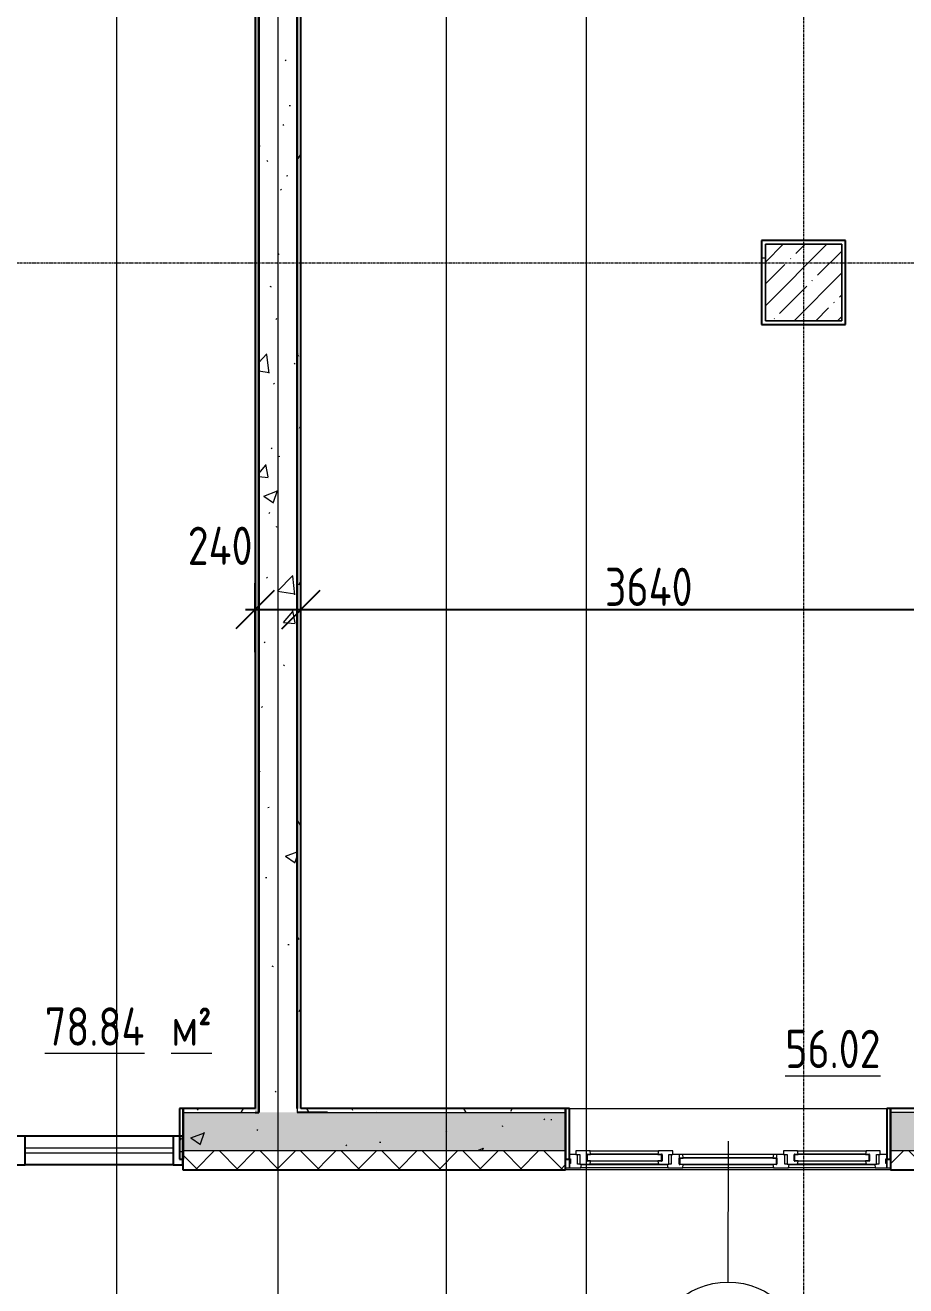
# Model space of a CAD drawing. Header units: millimetres. Extents: x -11854 to 4360091, y -19344 to 4989148.
# Drawn here: x 80500 to 85107, y 1315 to 7908 of the extents above; entities that cross this region are included whole.
import ezdxf

# ---------------------------------------------------------------- set-up
doc = ezdxf.new("R2010")
doc.units = ezdxf.units.MM
doc.linetypes.add('Линия сетки', pattern=[22.225, 12.7, -3.175, 3.175, -3.175])
doc.layers.get('0').update_dxf_attribs({"color": 254})
doc.layers.get('Defpoints').update_dxf_attribs({"color": 254})
for name, color, linetype, lineweight in [('A-ANNO-DIMS', 254, 'Continuous', 9), ('A-AREA-IDEN', 254, 'Continuous', 9), ('A-DETL', 254, 'Continuous', 9), ('A-GLAZ', 254, 'Continuous', 9), ('A-GLAZ-CURT', 254, 'Continuous', 9), ('A-GLAZ-CWMG', 254, 'Continuous', 9), ('A-GLAZ-IDEN', 254, 'Continuous', 9), ('A-WALL', 254, 'Continuous', 9), ('S-GRID', 254, 'Continuous', 9)]:
    doc.layers.add(name, color=color, linetype=linetype, lineweight=lineweight)
doc.layers.add('кр', color=1, linetype='Continuous')
doc.styles.add('ISOCPEUR', font='isocpeur.ttf', dxfattribs={"width": 0.8, "height": 200})
doc.styles.add('ISOCPEUR_B', font='', dxfattribs={"width": 0.8, "height": 200})
doc.styles.add('ISOCPEUR_B_1', font='', dxfattribs={"width": 0.8, "height": 200})
doc.styles.get('ISOCPEUR_B').set_extended_font_data('ISOCPEUR', bold=True)
doc.styles.get('ISOCPEUR_B_1').set_extended_font_data('ISOCPEUR', bold=True)
doc.dimstyles.new('2_0_мм_ISOCPEUR', dxfattribs={"dimscale": 304.8, "dimtxt": 199.196235, "dimasz": 0.656168, "dimexe": 0.459318, "dimexo": 0.625, "dimgap": 0.065617, "dimtad": 1, "dimdec": 0, "dimtxsty": 'ISOCPEUR', "dimblk1": 'OBLIQUE', "dimblk2": 'OBLIQUE', "dimsah": 1, "dimcen": 2.5, "dimdle": 0.164042, "dimazin": 3, "dimtfac": 1, "dimtix": 1, "dimtmove": 0, "dimatfit": 3, "dimfxl": 0.787402, "dimfxlon": 1, "dimtvp": 1, "dimarcsym": 2})
doc.dimstyles.new('2_0_мм_ISOCPEUR_1', dxfattribs={"dimscale": 304.8, "dimtxt": 199.196235, "dimasz": 0.656168, "dimexe": 0.459318, "dimexo": 0.625, "dimgap": 0.065617, "dimtad": 1, "dimdec": 0, "dimtxsty": 'ISOCPEUR', "dimblk1": 'OBLIQUE', "dimblk2": 'OBLIQUE', "dimsah": 1, "dimcen": 2.5, "dimdle": 0.164042, "dimazin": 3, "dimtfac": 1, "dimtix": 1, "dimtmove": 1, "dimatfit": 3, "dimfxl": 0.787402, "dimfxlon": 1, "dimtvp": 1, "dimarcsym": 2})
pattern_1 = [(50, (542041.7, 20914.14), (728.7365, -63.7558), [76.2, -838.2]), (355, (542041.7, 20914.14), (-140.9716, 764.2276), [60.96, -670.56]), (100.451, (542102.4, 20908.8), (587.77, 700.4668), [64.76, -712.36]), (46.184, (542041.7, 21117.3), (1084.3162, -168.171), [114.3, -1257.3]), (96.636, (542132, 21103.3), (949.61, 989.7098), [97.14, -1068.54]), (351.184, (542041.7, 21117.3), (949.6206, 989.7012), [91.44, -1005.84]), (21, (542143.3, 21066.54), (606.4579, -409.0606), [76.2, -838.2]), (326, (542143.3, 21066.54), (247.2083, 736.7529), [60.96, -670.56]), (71.451, (542193.8, 21032.46), (853.6683, 327.6855), [64.76, -712.36]), (37.5, (542041.67, 20914.14), (12.3547, 338.22012), [6.706, -655.726, 6.706, -674.014, -673.1]), (37.5, (542041.67, 20914.14), (12.3547, 338.22012), [-1343.152, 6.706, -666.394]), (7.5, (542041.67, 20914.14), (267.27887, 400.72213), [6.706, -381.406, 6.706, -640.486, -256.54]), (7.5, (542041.67, 20914.14), (267.27887, 400.72213), [-1035.304, 6.706, -249.834]), (327.5, (541815.1, 20914.14), (542.36333, -22.91534), [6.706, -247.294, 6.706, -785.774, -1051.56]), (327.5, (541815.1, 20914.14), (542.36333, -22.91534), [-1046.48, 6.706, -1044.854]), (317.5, (541713.5, 20914.14), (592.51696, 101.7071), [6.706, -323.494, 6.706, -519.582, -746.76]), (317.5, (541713.5, 20914.14), (592.51696, 101.7071), [-856.488, 6.706, -740.054])]
pattern_2 = [(45, (542041.67, 20914.14), (-106.066017, 106.066017), []), (135, (542041.67, 20914.14), (-106.066017, -106.066017), [])]
pattern_3 = [(0, (542041.67, 20914.14), (406.4, 101.6), [33.528, -271.272, 33.528, -271.272, -1625.6]), (0, (542041.67, 20914.14), (406.4, 101.6), [-609.6, 33.528, -576.072, 33.528, -271.272, -711.2]), (0, (542041.67, 20914.14), (406.4, 101.6), [-1524, 33.528, -169.672, 33.528, -474.472]), (120, (542194.07, 20964.94), (-291.18818, 301.152724), [33.528, -271.272, 33.528, -1896.872]), (120, (542194.07, 20964.94), (-291.18818, 301.152724), [-338.328, -271.272, 33.528, -576.072, -1016]), (120, (542194.07, 20964.94), (-291.18818, 301.152724), [-1219.2, 33.528, -271.272, 33.528, -677.672]), (120, (542194.07, 20964.94), (-291.18818, 301.152724), [-1557.528, -169.672, 33.528, -474.472]), (240, (542244.87, 21168.14), (-115.21182, -402.752724), [33.528, -271.272, 33.528, -1896.872]), (240, (542244.87, 21168.14), (-115.21182, -402.752724), [-338.328, -271.272, 33.528, -576.072, -1016]), (240, (542244.87, 21168.14), (-115.21182, -402.752724), [-1219.2, 33.528, -271.272, 33.528, -677.672]), (240, (542244.87, 21168.14), (-115.21182, -402.752724), [-1557.528, -169.672, 33.528, -474.472])]
pattern_4 = [(50, (542041.7, 20914.14), (728.7365, -63.7558), [76.2, -838.2]), (355, (542041.7, 20914.14), (-140.9716, 764.2276), [60.96, -670.56]), (100.451, (542102.4, 20908.8), (587.77, 700.4668), [64.76, -712.36]), (46.184, (542041.7, 21117.3), (1084.3162, -168.171), [114.3, -1257.3]), (96.636, (542132, 21103.3), (949.61, 989.7098), [97.14, -1068.54]), (351.184, (542041.7, 21117.3), (949.6206, 989.7012), [91.44, -1005.84]), (21, (542143.3, 21066.54), (606.4579, -409.0606), [76.2, -838.2]), (326, (542143.3, 21066.54), (247.2083, 736.7529), [60.96, -670.56]), (71.451, (542193.8, 21032.46), (853.6683, 327.6855), [64.76, -712.36]), (37.5, (542041.67, 20914.14), (12.3547, 338.22012), [6.706, -655.726, 6.706, -674.014, -673.1]), (37.5, (542041.67, 20914.14), (12.3547, 338.22012), [-1343.152, 6.706, -666.394]), (7.5, (542041.67, 20914.14), (267.27887, 400.72213), [6.706, -381.406, 6.706, -640.486, -256.54]), (7.5, (542041.67, 20914.14), (267.27887, 400.72213), [-1035.304, 6.706, -249.834]), (327.5, (541815.1, 20914.14), (542.36333, -22.91534), [6.706, -247.294, 6.706, -785.774, -1051.56]), (327.5, (541815.1, 20914.14), (542.36333, -22.91534), [-1046.48, 6.706, -1044.854]), (317.5, (541713.5, 20914.14), (592.51696, 101.7071), [6.706, -323.494, 6.706, -519.582, -746.76]), (317.5, (541713.5, 20914.14), (592.51696, 101.7071), [-856.488, 6.706, -740.054])]
pattern_5 = [(45, (542041.67, 20914.14), (-106.066017, 106.066017), []), (135, (542041.67, 20914.14), (-106.066017, -106.066017), [])]
pattern_6 = [(0, (542041.67, 20914.14), (406.4, 101.6), [33.528, -271.272, 33.528, -271.272, -1625.6]), (0, (542041.67, 20914.14), (406.4, 101.6), [-609.6, 33.528, -576.072, 33.528, -271.272, -711.2]), (0, (542041.67, 20914.14), (406.4, 101.6), [-1524, 33.528, -169.672, 33.528, -474.472]), (120, (542194.07, 20964.94), (-291.18818, 301.152724), [33.528, -271.272, 33.528, -1896.872]), (120, (542194.07, 20964.94), (-291.18818, 301.152724), [-338.328, -271.272, 33.528, -576.072, -1016]), (120, (542194.07, 20964.94), (-291.18818, 301.152724), [-1219.2, 33.528, -271.272, 33.528, -677.672]), (120, (542194.07, 20964.94), (-291.18818, 301.152724), [-1557.528, -169.672, 33.528, -474.472]), (240, (542244.87, 21168.14), (-115.21182, -402.752724), [33.528, -271.272, 33.528, -1896.872]), (240, (542244.87, 21168.14), (-115.21182, -402.752724), [-338.328, -271.272, 33.528, -576.072, -1016]), (240, (542244.87, 21168.14), (-115.21182, -402.752724), [-1219.2, 33.528, -271.272, 33.528, -677.672]), (240, (542244.87, 21168.14), (-115.21182, -402.752724), [-1557.528, -169.672, 33.528, -474.472])]

# ---------------------------------------------------------------- blocks, each defined once
blk = doc.blocks.new('BIMLIB_Окно_Трехстворчатое_Wintech_СФрамугойСнизу_ГОСТ30674-99 - 1700Х1800-7434254-1А')
at = {"layer": 'A-GLAZ'}
for p, q in [((-705, 140), (-725, 140)), ((-705, 95), (-705, 140)), ((-644.8, 140), (-190.9, 140)), ((-112.5, 140), (362.5, 140)), ((440.9, 140), (894.8, 140)), ((975, 140), (955, 140)), ((955, 140), (955, 95)), ((-193.7, 123.5), (-642, 123.5)), ((-596.8, 121.5), (-238.9, 121.5)), ((-594, 105), (-241.7, 105)), ((-594, 69), (-241.7, 69)), ((-112.5, 70), (362.5, 70)), ((359.7, 123.5), (-109.7, 123.5)), ((-109.7, 87.5), (359.7, 87.5)), ((892, 123.5), (443.7, 123.5)), ((488.9, 121.5), (846.8, 121.5)), ((491.7, 105), (844, 105)), ((491.7, 69), (844, 69)), ((-238.9, 51.5), (-596.8, 51.5)), ((846.8, 51.5), (488.9, 51.5))]:
    blk.add_line(p, q, dxfattribs=at)
at = {"layer": 'A-GLAZ', "lineweight": 18}
for p, q in [((-705, 140), (-705, 117)), ((-644.8, 140), (-705, 140)), ((-642, 123.5), (-644.8, 140)), ((-190.9, 140), (-193.7, 123.5)), ((-112.5, 140), (-190.9, 140)), ((-109.7, 123.5), (-112.5, 140)), ((362.5, 140), (359.7, 123.5)), ((440.9, 140), (362.5, 140)), ((443.7, 123.5), (440.9, 140)), ((894.8, 140), (892, 123.5)), ((955, 140), (894.8, 140)), ((955, 117), (955, 140)), ((-705, 117), (-699.5, 117)), ((-699.5, 93), (-705, 93)), ((-705, 70), (-671, 70)), ((-699.5, 117), (-699.5, 93)), ((-671, 70), (-671, 51.5)), ((-651, 70), (-671, 70)), ((-663, 70), (-663, 121.5)), ((-663, 121.5), (-651, 121.5)), ((-596.8, 121.5), (-651, 121.5)), ((-651, 121.5), (-651, 70)), ((-642, 121.5), (-642, 123.5)), ((-615, 71), (-615, 103)), ((-615, 103), (-594, 103)), ((-594, 71), (-615, 71)), ((-223.2, 103), (-612.5, 103)), ((-612.5, 103), (-612.5, 71)), ((-612.5, 71), (-223.2, 71)), ((-594, 105), (-596.8, 121.5)), ((-596.8, 51.5), (-594, 69)), ((-594, 103), (-594, 105)), ((-594, 69), (-594, 71)), ((-238.9, 121.5), (-241.7, 105)), ((-241.7, 105), (-241.7, 103)), ((-241.7, 103), (-220.7, 103)), ((-220.7, 71), (-241.7, 71)), ((-241.7, 71), (-241.7, 69)), ((-241.7, 69), (-238.9, 51.5)), ((-184.7, 121.5), (-238.9, 121.5)), ((-223.2, 71), (-223.2, 103)), ((-220.7, 103), (-220.7, 71)), ((-193.7, 123.5), (-193.7, 121.5)), ((-184.7, 70), (-184.7, 121.5)), ((-184.7, 121.5), (-172.7, 121.5)), ((-164.7, 70), (-184.7, 70)), ((-172.7, 121.5), (-172.7, 70)), ((-164.7, 51.5), (-164.7, 70)), ((-164.7, 70), (-130.7, 70)), ((-109.7, 89.5), (-130.7, 89.5)), ((-130.7, 89.5), (-130.7, 70)), ((-130.7, 70), (-112.5, 70)), ((378.2, 121.5), (-128.2, 121.5)), ((-128.2, 121.5), (-128.2, 89.5)), ((-128.2, 89.5), (378.2, 89.5)), ((-112.5, 70), (-109.7, 87.5)), ((-109.7, 121.5), (-109.7, 123.5)), ((-109.7, 87.5), (-109.7, 89.5)), ((359.7, 123.5), (359.7, 121.5)), ((359.7, 89.5), (359.7, 87.5)), ((380.7, 89.5), (359.7, 89.5)), ((359.7, 87.5), (362.5, 70)), ((362.5, 70), (380.7, 70)), ((378.2, 89.5), (378.2, 121.5)), ((380.7, 70), (380.7, 89.5)), ((380.7, 70), (414.7, 70)), ((414.7, 70), (414.7, 51.5)), ((434.7, 70), (414.7, 70)), ((422.7, 70), (422.7, 121.5)), ((422.7, 121.5), (434.7, 121.5)), ((488.9, 121.5), (434.7, 121.5)), ((434.7, 121.5), (434.7, 70)), ((443.7, 121.5), (443.7, 123.5)), ((470.7, 71), (470.7, 103)), ((470.7, 103), (491.7, 103)), ((491.7, 71), (470.7, 71)), ((862.5, 103), (473.2, 103)), ((473.2, 103), (473.2, 71)), ((473.2, 71), (862.5, 71)), ((491.7, 105), (488.9, 121.5)), ((488.9, 51.5), (491.7, 69)), ((491.7, 103), (491.7, 105)), ((491.7, 69), (491.7, 71)), ((846.8, 121.5), (844, 105)), ((844, 105), (844, 103)), ((844, 103), (865, 103)), ((865, 71), (844, 71)), ((844, 71), (844, 69)), ((844, 69), (846.8, 51.5)), ((901, 121.5), (846.8, 121.5)), ((862.5, 71), (862.5, 103)), ((865, 103), (865, 71)), ((892, 123.5), (892, 121.5)), ((901, 70), (901, 121.5)), ((901, 121.5), (913, 121.5)), ((921, 70), (901, 70)), ((913, 121.5), (913, 70)), ((921, 51.5), (921, 70)), ((921, 70), (955, 70)), ((949.5, 93), (949.5, 117)), ((949.5, 117), (955, 117)), ((955, 93), (949.5, 93)), ((-671, 51.5), (-596.8, 51.5)), ((-238.9, 51.5), (-164.7, 51.5)), ((414.7, 51.5), (488.9, 51.5)), ((846.8, 51.5), (921, 51.5))]:
    blk.add_line(p, q, dxfattribs=at)
at = {"layer": 'A-GLAZ', "lineweight": 25}
for p, q in [((-615, 103), (-615, 71)), ((-612.5, 103), (-615, 103)), ((-615, 71), (-612.5, 71)), ((-612.5, 71), (-612.5, 103)), ((-220.7, 103), (-223.2, 103)), ((-223.2, 103), (-223.2, 71)), ((-223.2, 71), (-220.7, 71)), ((-220.7, 71), (-220.7, 103)), ((-128.2, 121.5), (-130.7, 121.5)), ((-130.7, 121.5), (-130.7, 89.5)), ((-130.7, 89.5), (-128.2, 89.5)), ((-128.2, 89.5), (-128.2, 121.5)), ((378.2, 121.5), (378.2, 89.5)), ((380.7, 121.5), (378.2, 121.5)), ((378.2, 89.5), (380.7, 89.5)), ((380.7, 89.5), (380.7, 121.5)), ((470.7, 103), (470.7, 71)), ((473.2, 103), (470.7, 103)), ((470.7, 71), (473.2, 71)), ((473.2, 71), (473.2, 103)), ((865, 103), (862.5, 103)), ((862.5, 103), (862.5, 71)), ((862.5, 71), (865, 71)), ((865, 71), (865, 103))]:
    blk.add_line(p, q, dxfattribs=at)
blk = doc.blocks.new('Прямоугольный импост - 50 x 150 мм-7419824-1А')
at = {"layer": 'кр', "lineweight": 25}
for p, q in [((-50, 75), (0, 75)), ((-50, -75), (-50, 75)), ((0, 75), (0, -75)), ((0, -75), (-50, -75))]:
    blk.add_line(p, q, dxfattribs=at)
blk = doc.blocks.new('_Oblique')
at = {"color": 0, "linetype": 'ByBlock', "lineweight": -2}
blk.add_line((-0.5, -0.5), (0.5, 0.5), dxfattribs=at)
blk = doc.blocks.new('*D606')
at = {"layer": 'A-ANNO-DIMS', "color": 0, "lineweight": -2, "transparency": 16777216}
for p, q in [((81942.5, 4629.5), (81942.5, 4990.5)), ((85582.6, 4629.5), (85582.6, 4990.5)), ((85632.6, 4850.5), (81892.5, 4850.5))]:
    blk.add_line(p, q, dxfattribs=at)
at = {"layer": 'Defpoints', "color": 0, "transparency": 16777216}
for p in [(81942.5, 4850.5), (81942.5, 4610.5), (85582.6, 4610.5)]:
    blk.add_point(p, dxfattribs=at)
at = {"layer": 'A-ANNO-DIMS', "color": 0, "lineweight": -2, "transparency": 16777216, "xscale": 200, "yscale": 200, "zscale": 200, "rotation": 180}
blk.add_blockref('_Oblique', (81942.5, 4850.5), dxfattribs=at)
at = {"layer": 'A-ANNO-DIMS', "color": 0, "lineweight": -2, "transparency": 16777216, "xscale": 200, "yscale": 200, "zscale": 200}
blk.add_blockref('_Oblique', (85582.6, 4850.5), dxfattribs=at)
at = {"layer": 'A-ANNO-DIMS', "color": 0, "transparency": 16777216, "insert": (83762.6, 4970.5), "char_height": 200, "width": 551.62, "attachment_point": 5, "style": 'ISOCPEUR'}
blk.add_mtext('\\A1;3640', dxfattribs=at)
blk = doc.blocks.new('*D607')
at = {"layer": 'A-ANNO-DIMS', "color": 0, "lineweight": -2, "transparency": 16777216}
for p, q in [((81702.5, 4629.5), (81702.5, 4990.5)), ((81942.5, 4629.5), (81942.5, 4990.5)), ((81992.5, 4850.5), (81652.5, 4850.5))]:
    blk.add_line(p, q, dxfattribs=at)
at = {"layer": 'Defpoints', "color": 0, "transparency": 16777216}
for p in [(81702.5, 4850.5), (81702.5, 4610.5), (81942.5, 4610.5)]:
    blk.add_point(p, dxfattribs=at)
at = {"layer": 'A-ANNO-DIMS', "color": 0, "lineweight": -2, "transparency": 16777216, "xscale": 200, "yscale": 200, "zscale": 200, "rotation": 180}
blk.add_blockref('_Oblique', (81702.5, 4850.5), dxfattribs=at)
at = {"layer": 'A-ANNO-DIMS', "color": 0, "lineweight": -2, "transparency": 16777216, "xscale": 200, "yscale": 200, "zscale": 200}
blk.add_blockref('_Oblique', (81942.5, 4850.5), dxfattribs=at)
at = {"layer": 'A-ANNO-DIMS', "color": 0, "transparency": 16777216, "insert": (81350.4, 5285.1), "char_height": 200, "width": 418.312, "attachment_point": 1, "line_spacing_factor": 1.149209, "style": 'ISOCPEUR'}
blk.add_mtext('\\A1;240', dxfattribs=at)
blk = doc.blocks.new('Марка окна - Марка окна-2857-1А')
at = {"layer": 'A-GLAZ-IDEN'}
blk.add_circle((0, 0), 4.001, dxfattribs=at)
blk = doc.blocks.new('BIMLIB_Окно_Трехстворчатое_Wintech_СФрамугойСнизу_ГОСТ30674-99 - 1700Х1800-V8-1Б')
at = {"layer": 'A-GLAZ'}
for p, q in [((866.6, 140), (894.8, 140)), ((975, 140), (955, 140)), ((955, 140), (955, 95)), ((892, 123.5), (866.6, 123.5))]:
    blk.add_line(p, q, dxfattribs=at)
at = {"layer": 'A-GLAZ', "lineweight": 18}
for p, q in [((894.8, 140), (892, 123.5)), ((955, 140), (894.8, 140)), ((955, 117), (955, 140)), ((901, 121.5), (866.6, 121.5)), ((892, 123.5), (892, 121.5)), ((901, 70), (901, 121.5)), ((901, 121.5), (913, 121.5)), ((921, 70), (901, 70)), ((913, 121.5), (913, 70)), ((921, 51.5), (921, 70)), ((921, 70), (955, 70)), ((949.5, 93), (949.5, 117)), ((949.5, 117), (955, 117)), ((955, 93), (949.5, 93)), ((866.6, 51.5), (921, 51.5))]:
    blk.add_line(p, q, dxfattribs=at)
blk = doc.blocks.new('Системная панель - С остеклением-7428840-1Б')
at = {"layer": 'A-GLAZ-CURT', "lineweight": 18}
for p, q in [((387.5, 12.5), (-387.5, 12.5)), ((-387.5, 12.5), (-387.5, -12.5)), ((387.5, -12.5), (387.5, 12.5)), ((-387.5, -12.5), (387.5, -12.5))]:
    blk.add_line(p, q, dxfattribs=at)
blk = doc.blocks.new('Прямоугольный импост - 50 x 150 мм-7428686-1Б')
at = {"layer": 'A-GLAZ-CWMG'}
for p, q in [((-384376.6, -43204.4), (-385151.6, -43204.4)), ((-384376.6, -43354.4), (-385151.6, -43354.4))]:
    blk.add_line(p, q, dxfattribs=at)
blk = doc.blocks.new('Прямоугольный импост - 50 x 150 мм-7419824-1Б')
at = {"layer": 'A-GLAZ-CWMG', "lineweight": 25}
for p, q in [((-50, 75), (0, 75)), ((-50, -75), (-50, 75)), ((0, 75), (0, -75)), ((0, -75), (-50, -75))]:
    blk.add_line(p, q, dxfattribs=at)
blk = doc.blocks.new('Системная панель - С остеклением-7428840-1А')
at = {"layer": 'кр', "lineweight": 18}
for p, q in [((387.5, 12.5), (-387.5, 12.5)), ((-387.5, 12.5), (-387.5, -12.5)), ((387.5, -12.5), (387.5, 12.5)), ((-387.5, -12.5), (387.5, -12.5))]:
    blk.add_line(p, q, dxfattribs=at)
blk = doc.blocks.new('Прямоугольный импост - 50 x 150 мм-7428686-1А')
at = {"layer": 'кр'}
for p, q in [((-357574.2, -43154.4), (-358349.2, -43154.4)), ((-357574.2, -43304.4), (-358349.2, -43304.4))]:
    blk.add_line(p, q, dxfattribs=at)
blk = doc.blocks.new('Прямоугольный импост - 50 x 150 мм-V13-1А')
at = {"layer": 'кр', "lineweight": 25}
for p, q in [((-25, 75), (-8.7, 75)), ((-25, 25.6), (-25, 75)), ((-6.7, 75), (25, 75)), ((25, 75), (25, -75)), ((-25, -75), (-25, -16.7)), ((25, -75), (-25, -75))]:
    blk.add_line(p, q, dxfattribs=at)

msp = doc.modelspace()

# ---------------------------------------------------------------- hatches: boundary and pattern name
at = {"layer": 'A-WALL'}
h = msp.add_hatch(dxfattribs=at)
h.set_pattern_fill('FP_3', color=8, style=0, pattern_type=2)
h.set_pattern_definition(pattern_3)
h.paths.add_polyline_path([(81722.5, 2222.4), (81722.5, 12812.4), (81702.5, 12812.4), (81702.5, 2222.4)])
h = msp.add_hatch(dxfattribs=at)
h.set_pattern_fill('FP_5', color=8, style=0, pattern_type=2)
h.set_pattern_definition(pattern_6)
h.paths.add_polyline_path([(81722.5, 2222.4), (81722.5, 12812.4), (81702.5, 12812.4), (81702.5, 2222.4)])
h = msp.add_hatch(dxfattribs=at)
h.set_pattern_fill('FP_2', color=8, style=0, pattern_type=2)
h.set_pattern_definition(pattern_1)
h.paths.add_polyline_path([(81722.5, 2222.4), (81922.5, 2222.4), (81922.5, 8817.4), (81722.5, 8817.4), (81722.5, 4213.4)])
h = msp.add_hatch(dxfattribs=at)
h.set_pattern_fill('FP_2', color=8, style=0, pattern_type=2)
h.set_pattern_definition(pattern_4)
h.paths.add_polyline_path([(81722.5, 2222.4), (81922.5, 2222.4), (81922.5, 8817.4), (81722.5, 8817.4), (81722.5, 4127.7)])
h = msp.add_hatch(dxfattribs=at)
h.set_pattern_fill('FP_3', color=8, style=0, pattern_type=2)
h.set_pattern_definition(pattern_3)
h.paths.add_polyline_path([(81942.5, 2242.4), (81942.5, 8817.4), (81922.5, 8817.4), (81922.5, 2242.4)])
h = msp.add_hatch(dxfattribs=at)
h.set_pattern_fill('FP_5', color=8, style=0, pattern_type=2)
h.set_pattern_definition(pattern_6)
h.paths.add_polyline_path([(81942.5, 2242.4), (81942.5, 8817.4), (81922.5, 8817.4), (81922.5, 2242.4)])
h = msp.add_hatch(dxfattribs=at)
h.set_pattern_fill('FP_3', color=8, style=0, pattern_type=2)
h.set_pattern_definition(pattern_3)
h.paths.add_polyline_path([(84372.6, 6342.4), (84372.6, 6782.4), (84352.6, 6782.4), (84352.6, 6342.4)])
h = msp.add_hatch(dxfattribs=at)
h.set_pattern_fill('FP_1', color=8, style=0, pattern_type=2)
h.set_pattern_definition([(45, (542041.67, 20914.14), (-114.04925, 114.04925), []), (45, (542155.72, 20914.14), (-114.04925, 114.04925), [201.613, -40.323, 3.353, -36.97])])
h.paths.add_polyline_path([(84772.6, 6362.4), (84772.6, 6762.4), (84372.6, 6762.4), (84372.6, 6362.4), (84578.8, 6362.4)])
h = msp.add_hatch(dxfattribs=at)
h.set_pattern_fill('FP_5', color=8, style=0, pattern_type=2)
h.set_pattern_definition(pattern_6)
h.paths.add_polyline_path([(77977.6, 2222.4), (79175.2, 2222.4), (79175.2, 2242.4), (77977.6, 2242.4)])
h.paths.add_polyline_path([(81702.5, 2222.4), (81702.5, 2242.4), (81325.2, 2242.4), (81325.2, 2222.4), (81589.1, 2222.4)])
h.paths.add_polyline_path([(76277.6, 2222.4), (76277.6, 2242.4), (75422.6, 2242.4), (75422.6, 2222.4)])
h = msp.add_hatch(dxfattribs=at)
h.set_pattern_fill('FP_3', color=8, style=0, pattern_type=2)
h.set_pattern_definition(pattern_3)
h.paths.add_polyline_path([(81307.6, 1977.4), (81327.6, 1977.4), (81327.6, 2242.4), (81307.6, 2242.4)])
h = msp.add_hatch(dxfattribs=at)
h.set_pattern_fill('FP_5', color=8, style=0, pattern_type=2)
h.set_pattern_definition(pattern_6)
h.paths.add_polyline_path([(81307.6, 1977.4), (81327.6, 1977.4), (81327.6, 2242.4), (81307.6, 2242.4)])
h = msp.add_hatch(dxfattribs=at)
h.set_pattern_fill('FP_3', color=8, style=0, pattern_type=2)
h.set_pattern_definition(pattern_3)
h.paths.add_polyline_path([(81702.5, 2222.4), (81702.5, 2242.4), (81325.2, 2242.4), (81325.2, 2222.4)])
h = msp.add_hatch(dxfattribs=at)
h.set_pattern_fill('FP_3', color=8, style=0, pattern_type=2)
h.set_pattern_definition(pattern_3)
h.paths.add_polyline_path([(85582.6, 2222.4), (85582.6, 2242.4), (85027.6, 2242.4), (85027.6, 2222.4), (85213.4, 2222.4)])
h.paths.add_polyline_path([(83327.6, 2222.4), (83327.6, 2242.4), (81922.5, 2242.4), (81922.5, 2222.4), (83309.6, 2222.4)])
h = msp.add_hatch(dxfattribs=at)
h.set_pattern_fill('FP_5', color=8, style=0, pattern_type=2)
h.set_pattern_definition(pattern_6)
h.paths.add_polyline_path([(83327.6, 2222.4), (83327.6, 2242.4), (81922.5, 2242.4), (81922.5, 2222.4), (82082.6, 2222.4)])
h = msp.add_hatch(dxfattribs=at)
h.set_pattern_fill('FP_3', color=8, style=0, pattern_type=2)
h.set_pattern_definition(pattern_3)
h.paths.add_polyline_path([(85007.6, 1977.4), (85027.6, 1977.4), (85027.6, 2242.4), (85007.6, 2242.4), (85007.6, 2222.7)])
h = msp.add_hatch(dxfattribs=at)
h.set_pattern_fill('FP_2', color=8, style=0, pattern_type=2)
h.set_pattern_definition(pattern_4)
h.paths.add_polyline_path([(82082.6, 2022.4), (82082.6, 2222.4), (81325.2, 2222.4), (81325.2, 2022.4), (81589.1, 2022.4)])
h.paths.add_polyline_path([(79175.2, 2022.4), (79175.2, 2222.4), (77977.6, 2222.4), (77977.6, 2022.4), (78078.3, 2022.4)])
h.paths.add_polyline_path([(76277.6, 2022.4), (76277.6, 2222.4), (74275.8, 2222.4), (74275.8, 2022.4), (75737.8, 2022.4)])
h.paths.add_polyline_path([(72125.8, 2022.4), (72125.8, 2222.4), (70927.6, 2222.4), (70927.6, 2022.4), (71056.8, 2022.4)])
h.paths.add_polyline_path([(69227.6, 2022.4), (69227.6, 2222.4), (68026.3, 2222.4), (68026.3, 2022.4), (68716.4, 2022.4)])
h.paths.add_polyline_path([(65205.6, 2022.4), (65876.3, 2022.4), (65876.3, 2222.4), (64677.6, 2222.4), (64677.6, 2022.4)])
h.paths.add_polyline_path([(62865.1, 2022.4), (62977.6, 2022.4), (62977.6, 2222.4), (60976.3, 2222.4), (60976.3, 2022.4)])
h.paths.add_polyline_path([(55843.6, 2022.4), (55927.6, 2022.4), (55927.6, 2222.4), (54726.3, 2222.4), (54726.3, 2022.4)])
h.paths.add_polyline_path([(58826.3, 2022.4), (58826.3, 2222.4), (57627.6, 2222.4), (57627.6, 2022.4), (58184.1, 2022.4)])
h.paths.add_polyline_path([(52576.3, 2022.4), (52576.3, 2222.4), (51377.6, 2222.4), (51377.6, 2022.4), (52332.9, 2022.4)])
h.paths.add_polyline_path([(49677.6, 2022.4), (49677.6, 2222.4), (48702.6, 2222.4), (48702.6, 2022.4), (49407.3, 2022.4)])
h = msp.add_hatch(dxfattribs=at)
h.set_pattern_fill('FP_2', color=8, style=0, pattern_type=2)
h.set_pattern_definition(pattern_1)
h.paths.add_polyline_path([(82082.6, 2022.4), (82082.6, 2222.4), (81325.2, 2222.4), (81325.2, 2022.4)])
h = msp.add_hatch(dxfattribs=at)
h.set_pattern_fill('FP_2', color=8, style=0, pattern_type=2)
h.set_pattern_definition(pattern_1)
h.paths.add_polyline_path([(114405.1, 2022.4), (115772.6, 2022.4), (115772.6, 2222.4), (114357.6, 2222.4), (114357.6, 2022.4)])
h.paths.add_polyline_path([(112247.6, 2022.4), (112247.6, 2222.4), (111027.6, 2222.4), (111027.6, 2022.4), (111866.7, 2022.4)])
h.paths.add_polyline_path([(109327.6, 2022.4), (109327.6, 2222.4), (108127.6, 2222.4), (108127.6, 2022.4)])
h.paths.add_polyline_path([(104886.1, 2022.4), (105977.6, 2022.4), (105977.6, 2222.4), (104777.6, 2222.4), (104777.6, 2022.4)])
h.paths.add_polyline_path([(103077.6, 2022.4), (103077.6, 2222.4), (101375.2, 2222.4), (101375.2, 2022.4), (102982.3, 2022.4)])
h.paths.add_polyline_path([(98222.8, 2022.4), (99225.2, 2022.4), (99225.2, 2222.4), (98027.6, 2222.4), (98027.6, 2022.4)])
h.paths.add_polyline_path([(94625.2, 2022.4), (96327.6, 2022.4), (96327.6, 2222.4), (94625.2, 2222.4)])
h.paths.add_polyline_path([(92475.2, 2022.4), (92475.2, 2222.4), (91277.6, 2222.4), (91277.6, 2022.4), (91559.4, 2022.4)])
h.paths.add_polyline_path([(89577.6, 2022.4), (89577.6, 2222.4), (88375.2, 2222.4), (88375.2, 2022.4), (89338.3, 2022.4)])
h.paths.add_polyline_path([(86225.2, 2022.4), (86225.2, 2222.4), (85027.6, 2222.4), (85027.6, 2022.4), (85213.4, 2022.4)])
h.paths.add_polyline_path([(82082.6, 2022.4), (83327.6, 2022.4), (83327.6, 2222.4), (82082.6, 2222.4)])
h = msp.add_hatch(dxfattribs=at)
h.set_pattern_fill('FP_2', color=8, style=0, pattern_type=2)
h.set_pattern_definition(pattern_4)
h.paths.add_polyline_path([(83327.6, 2022.4), (83327.6, 2222.4), (82082.6, 2222.4), (82082.6, 2022.4), (82759.3, 2022.4)])
h = msp.add_hatch(dxfattribs=at)
h.set_pattern_fill('FP_4', color=8, style=0, pattern_type=2)
h.set_pattern_definition(pattern_5)
h.paths.add_polyline_path([(82082.6, 1922.4), (82082.6, 2022.4), (81325.2, 2022.4), (81325.2, 1922.4), (81589.1, 1922.4)])
h.paths.add_polyline_path([(79175.2, 1922.4), (79175.2, 2022.4), (77977.6, 2022.4), (77977.6, 1922.4), (78078.3, 1922.4)])
h.paths.add_polyline_path([(74567.6, 1922.4), (76277.6, 1922.4), (76277.6, 2022.4), (74275.8, 2022.4), (74275.8, 1922.4)])
h.paths.add_polyline_path([(72125.8, 1922.4), (72125.8, 2022.4), (70927.6, 2022.4), (70927.6, 1922.4), (71056.8, 1922.4)])
h.paths.add_polyline_path([(68026.3, 1922.4), (69227.6, 1922.4), (69227.6, 2022.4), (68026.3, 2022.4)])
h.paths.add_polyline_path([(65205.6, 1922.4), (65876.3, 1922.4), (65876.3, 2022.4), (64677.6, 2022.4), (64677.6, 1922.4)])
h.paths.add_polyline_path([(62865.1, 1922.4), (62977.6, 1922.4), (62977.6, 2022.4), (60976.3, 2022.4), (60976.3, 1922.4)])
h.paths.add_polyline_path([(55927.6, 1922.4), (55927.6, 2022.4), (54726.3, 2022.4), (54726.3, 1922.4), (55843.6, 1922.4)])
h.paths.add_polyline_path([(58826.3, 1922.4), (58826.3, 2022.4), (57627.6, 2022.4), (57627.6, 1922.4), (58184.1, 1922.4)])
h.paths.add_polyline_path([(49677.6, 1922.4), (49677.6, 2022.4), (48702.6, 2022.4), (48702.6, 1922.4), (49407.3, 1922.4)])
h.paths.add_polyline_path([(51377.6, 1922.4), (52576.3, 1922.4), (52576.3, 2022.4), (51377.6, 2022.4)])
h = msp.add_hatch(dxfattribs=at)
h.set_pattern_fill('FP_5', color=8, style=0, pattern_type=2)
h.set_pattern_definition(pattern_2)
h.paths.add_polyline_path([(82082.6, 1922.4), (82082.6, 2022.4), (81325.2, 2022.4), (81325.2, 1922.4)])
h = msp.add_hatch(dxfattribs=at)
h.set_pattern_fill('FP_5', color=8, style=0, pattern_type=2)
h.set_pattern_definition(pattern_2)
h.paths.add_polyline_path([(115772.6, 1922.4), (115972.6, 1922.4), (115972.6, 2022.4), (114357.6, 2022.4), (114357.6, 1922.4), (115674.3, 1922.4)])
h.paths.add_polyline_path([(112247.6, 1922.4), (112247.6, 2022.4), (111027.6, 2022.4), (111027.6, 1922.4), (111866.7, 1922.4)])
h.paths.add_polyline_path([(109327.6, 1922.4), (109327.6, 2022.4), (108127.6, 2022.4), (108127.6, 1922.4)])
h.paths.add_polyline_path([(104777.6, 1922.4), (105977.6, 1922.4), (105977.6, 2022.4), (104777.6, 2022.4), (104777.6, 1973.9)])
h.paths.add_polyline_path([(101375.2, 1922.4), (103077.6, 1922.4), (103077.6, 2022.4), (101375.2, 2022.4)])
h.paths.add_polyline_path([(96319, 1922.4), (96327.6, 1922.4), (96327.6, 2022.4), (94625.2, 2022.4), (94625.2, 1922.4), (96001.7, 1922.4)])
h.paths.add_polyline_path([(98222.8, 1922.4), (99225.2, 1922.4), (99225.2, 2022.4), (98027.6, 2022.4), (98027.6, 1922.4)])
h.paths.add_polyline_path([(91277.6, 1922.4), (92475.2, 1922.4), (92475.2, 2022.4), (91277.6, 2022.4)])
h.paths.add_polyline_path([(88375.2, 1922.4), (89577.6, 1922.4), (89577.6, 2022.4), (88375.2, 2022.4)])
h.paths.add_polyline_path([(86225.2, 1922.4), (86225.2, 2022.4), (85027.6, 2022.4), (85027.6, 1922.4), (85213.4, 1922.4)])
h.paths.add_polyline_path([(83309.6, 1922.4), (83327.6, 1922.4), (83327.6, 2022.4), (82082.6, 2022.4), (82082.6, 1922.4), (82675, 1922.4)])
h = msp.add_hatch(dxfattribs=at)
h.set_pattern_fill('FP_4', color=8, style=0, pattern_type=2)
h.set_pattern_definition(pattern_5)
h.paths.add_polyline_path([(82759.3, 1922.4), (83327.6, 1922.4), (83327.6, 2022.4), (82082.6, 2022.4), (82082.6, 1922.4)])

# ---------------------------------------------------------------- linework, layer by layer
at = {"layer": 'A-DETL', "color": 8, "lineweight": 18}
msp.add_line((80979.6, -1298.8), (80979.6, 12737.5), dxfattribs=at)
at = {"layer": 'A-DETL', "color": 8}
msp.add_line((83435.9, 12502), (83435.9, -1102.5), dxfattribs=at)
at = {"layer": 'A-GLAZ-IDEN', "color": 8}
msp.add_line((84177.6, 2072.4), (84176.6, 1334.9), dxfattribs=at)
at = {"layer": 'A-WALL', "color": 8, "lineweight": 25}
for p, q in [((81702.5, 12812.4), (81702.5, 2242.4)), ((81702.5, 12812.4), (81702.5, 2242.4)), ((81722.5, 2222.4), (81722.5, 12832.4)), ((81722.5, 2222.4), (81722.5, 12832.4)), ((81722.5, 8817.4), (81722.5, 2222.4)), ((81722.5, 8817.4), (81722.5, 2222.4)), ((81922.5, 2242.4), (81922.5, 8817.4)), ((81922.5, 8817.4), (81922.5, 2242.4)), ((81922.5, 2242.4), (81922.5, 8817.4)), ((81922.5, 8817.4), (81922.5, 2242.4)), ((81942.5, 2242.4), (81942.5, 8797.4)), ((81942.5, 2242.4), (81942.5, 8797.4)), ((84352.6, 6782.4), (84352.6, 6342.4)), ((84792.6, 6782.4), (84352.6, 6782.4)), ((84792.6, 6342.4), (84792.6, 6782.4)), ((84352.6, 6342.4), (84792.6, 6342.4)), ((81307.6, 2242.4), (81307.6, 1977.4)), ((81327.6, 2242.4), (81307.6, 2242.4)), ((81307.6, 2242.4), (81307.6, 1977.4)), ((81327.6, 2242.4), (81307.6, 2242.4)), ((81702.5, 2242.4), (81325.2, 2242.4)), ((81325.2, 2242.4), (81325.2, 2222.4)), ((81702.5, 2242.4), (81325.2, 2242.4)), ((81325.2, 2242.4), (81325.2, 2222.4)), ((81327.6, 1977.4), (81327.6, 2242.4)), ((81327.6, 1977.4), (81327.6, 2242.4)), ((83347.6, 2242.4), (81942.5, 2242.4)), ((83347.6, 2242.4), (81942.5, 2242.4)), ((83327.6, 2222.4), (83327.6, 2242.4)), ((83327.6, 2242.4), (83327.6, 1977.4)), ((83327.6, 2222.4), (83327.6, 2242.4)), ((83327.6, 2242.4), (83327.6, 1977.4)), ((83347.6, 1977.4), (83347.6, 2242.4)), ((83347.6, 1977.4), (83347.6, 2242.4)), ((85007.6, 2242.4), (85007.6, 1977.4)), ((85027.6, 2242.4), (85007.6, 2242.4)), ((85582.6, 2242.4), (85027.6, 2242.4)), ((85027.6, 2242.4), (85027.6, 2222.4)), ((85027.6, 1977.4), (85027.6, 2242.4)), ((81325.2, 2222.4), (81325.2, 1922.4)), ((81325.2, 2222.4), (81325.2, 1922.4)), ((81702.5, 2222.4), (81722.5, 2222.4)), ((81702.5, 2222.4), (81722.5, 2222.4)), ((81722.5, 2222.4), (81722.5, 2222.4)), ((81722.5, 2222.4), (81722.5, 2222.4)), ((82082.6, 2222.4), (81922.5, 2222.4)), ((82082.6, 2222.4), (81922.5, 2222.4)), ((83327.6, 1922.4), (83327.6, 2222.4)), ((83327.6, 1922.4), (83327.6, 2222.4)), ((85027.6, 2222.4), (85027.6, 1922.4)), ((81307.6, 1977.4), (81327.6, 1977.4)), ((81325.2, 1922.4), (83327.6, 1922.4)), ((81325.2, 1922.4), (83327.6, 1922.4)), ((83327.6, 1977.4), (83347.6, 1977.4)), ((83327.6, 1977.4), (83347.6, 1977.4)), ((85007.6, 1977.4), (85027.6, 1977.4)), ((85027.6, 1922.4), (86225.2, 1922.4))]:
    msp.add_line(p, q, dxfattribs=at)
at = {"layer": 'A-WALL', "color": 8}
for p, q in [((84772.6, 6762.4), (84372.6, 6762.4)), ((84372.6, 6762.4), (84372.6, 6362.4)), ((84372.6, 6362.4), (84372.6, 6762.4)), ((84372.6, 6762.4), (84772.6, 6762.4)), ((84772.6, 6362.4), (84772.6, 6762.4)), ((84772.6, 6762.4), (84772.6, 6362.4)), ((84372.6, 6362.4), (84772.6, 6362.4)), ((84772.6, 6362.4), (84372.6, 6362.4)), ((81922.5, 2242.4), (81922.5, 2222.4)), ((81922.5, 2242.4), (81922.5, 2222.4)), ((83347.6, 2242.4), (85007.6, 2242.4)), ((83347.6, 2242.4), (83435.9, 2242.4)), ((81325.2, 2222.4), (81325.2, 2222.4)), ((81325.2, 2222.4), (81702.5, 2222.4)), ((81325.2, 2222.4), (81325.2, 2222.4)), ((81325.2, 2222.4), (81702.5, 2222.4)), ((82082.6, 2222.4), (83327.6, 2222.4)), ((82082.6, 2222.4), (83327.6, 2222.4)), ((83327.6, 2222.4), (83327.6, 2222.4)), ((83327.6, 2222.4), (83327.6, 2222.4)), ((85602.6, 2222.4), (85027.6, 2222.4)), ((81325.2, 2022.4), (83327.6, 2022.4)), ((81325.2, 2022.4), (83327.6, 2022.4)), ((85027.6, 2022.4), (86225.2, 2022.4)), ((85027.6, 1922.4), (83327.6, 1922.4)), ((83435.9, 1922.4), (83327.6, 1922.4))]:
    msp.add_line(p, q, dxfattribs=at)
at = {"layer": 'S-GRID', "color": 8, "linetype": 'Линия сетки'}
for p, q in [((81822.6, 26233.7), (81822.6, -4343.8)), ((81822.6, 26233.7), (81822.6, -3168.7)), ((81822.6, 26233.7), (81822.6, -3168.7)), ((82702.6, 26233.7), (82702.6, -3730.1)), ((82702.6, 26233.7), (82702.6, -3986)), ((82702.6, 26233.7), (82702.6, -3986)), ((81822.6, 21247.1), (81822.6, -4343.8)), ((82702.6, 21247.1), (82702.6, -3730.1)), ((84572.6, 8374.9), (84572.6, -1715.3)), ((117934.2, 6662.4), (78806.8, 6662.4))]:
    msp.add_line(p, q, dxfattribs=at)

# ---------------------------------------------------------------- block references
at = {"layer": 'A-GLAZ', "color": 8, "rotation": 180}
for name in ['BIMLIB_Окно_Трехстворчатое_Wintech_СФрамугойСнизу_ГОСТ30674-99 - 1700Х1800-7434254-1А', 'BIMLIB_Окно_Трехстворчатое_Wintech_СФрамугойСнизу_ГОСТ30674-99 - 1700Х1800-V8-1Б']:
    msp.add_blockref(name, (84302.6, 2072.4), dxfattribs=at)
at = {"layer": 'A-GLAZ-CURT', "color": 8}
msp.add_blockref('Системная панель - С остеклением-7428840-1Б', (80887.7, 2022.4), dxfattribs=at)
at = {"layer": 'A-GLAZ-CWMG', "color": 8}
msp.add_blockref('Прямоугольный импост - 50 x 150 мм-7428686-1Б', (465651.8, 45301.8), dxfattribs=at)
at = {"layer": 'A-GLAZ-CWMG', "color": 8, "extrusion": (0, 0, -1), "rotation": 180}
for name in ['Прямоугольный импост - 50 x 150 мм-7419824-1А', 'Прямоугольный импост - 50 x 150 мм-7419824-1Б']:
    msp.add_blockref(name, (-81325.2, 2022.4), dxfattribs=at)
at = {"layer": 'A-GLAZ-IDEN', "color": 8, "xscale": 99.99999999999991, "yscale": 99.99999999999991, "zscale": 99.99999999999991}
msp.add_blockref('Марка окна - Марка окна-2857-1А', (84177.6, 934.7), dxfattribs=at)
at = {"layer": 'кр', "color": 1, "extrusion": (0, 0, -1), "rotation": 180}
for name, p in [('Прямоугольный импост - 50 x 150 мм-V13-1А', (-80475.2, 2022.4)), ('Прямоугольный импост - 50 x 150 мм-7419824-1А', (-81325.2, 2022.4))]:
    msp.add_blockref(name, p, dxfattribs=at)
at = {"layer": 'кр', "color": 1}
for name, p in [('Прямоугольный импост - 50 x 150 мм-7428686-1А', (438849.5, 45251.8)), ('Системная панель - С остеклением-7428840-1А', (80887.7, 2022.4))]:
    msp.add_blockref(name, p, dxfattribs=at)

# ---------------------------------------------------------------- texts
at = {"layer": 'A-AREA-IDEN', "color": 8, "char_height": 200, "attachment_point": 1}
for s, insert, width, style in [('\\L78.84 ', (80603, 2771.1), 801.687, 'ISOCPEUR_B'), ('\\L\\fISOCPEUR|b1|i0|c238|p34|;\\W.8;\\L²', (81402.1, 2771.1), 128.27, 'ISOCPEUR_B_1'), ('\\L\\fISOCPEUR|b1|i0|c204|p34|;\\W.8;\\Lм', (81264.5, 2771.1), 166.751, 'ISOCPEUR_B'), ('\\L56.02 ', (84476.6, 2654), 782.447, 'ISOCPEUR_B')]:
    msp.add_mtext(s, dxfattribs=dict(at, insert=insert, width=width, style=style))

# ---------------------------------------------------------------- dimensions: what is measured, and where the dimension line sits
at = {"layer": 'A-ANNO-DIMS', "color": 8}
dim = msp.add_linear_dim(base=(81702.5, 4850.5), p1=(81942.5, 4610.5), p2=(81702.5, 4610.5), dimstyle='2_0_мм_ISOCPEUR_1', override={"dimfxl": 240}, dxfattribs=at)
dim.commit()
dim.dimension.update_dxf_attribs({"geometry": '*D607', "text_midpoint": (81559.6, 4998.4), "dimtype": 160})
dim = msp.add_linear_dim(base=(81942.5, 4850.5), p1=(85582.6, 4610.5), p2=(81942.5, 4610.5), dimstyle='2_0_мм_ISOCPEUR', override={"dimfxl": 3640.017202}, dxfattribs=at)
dim.commit()
dim.dimension.update_dxf_attribs({"geometry": '*D606', "text_midpoint": (83762.6, 4970.5)})

doc.saveas('drawing.dxf')
